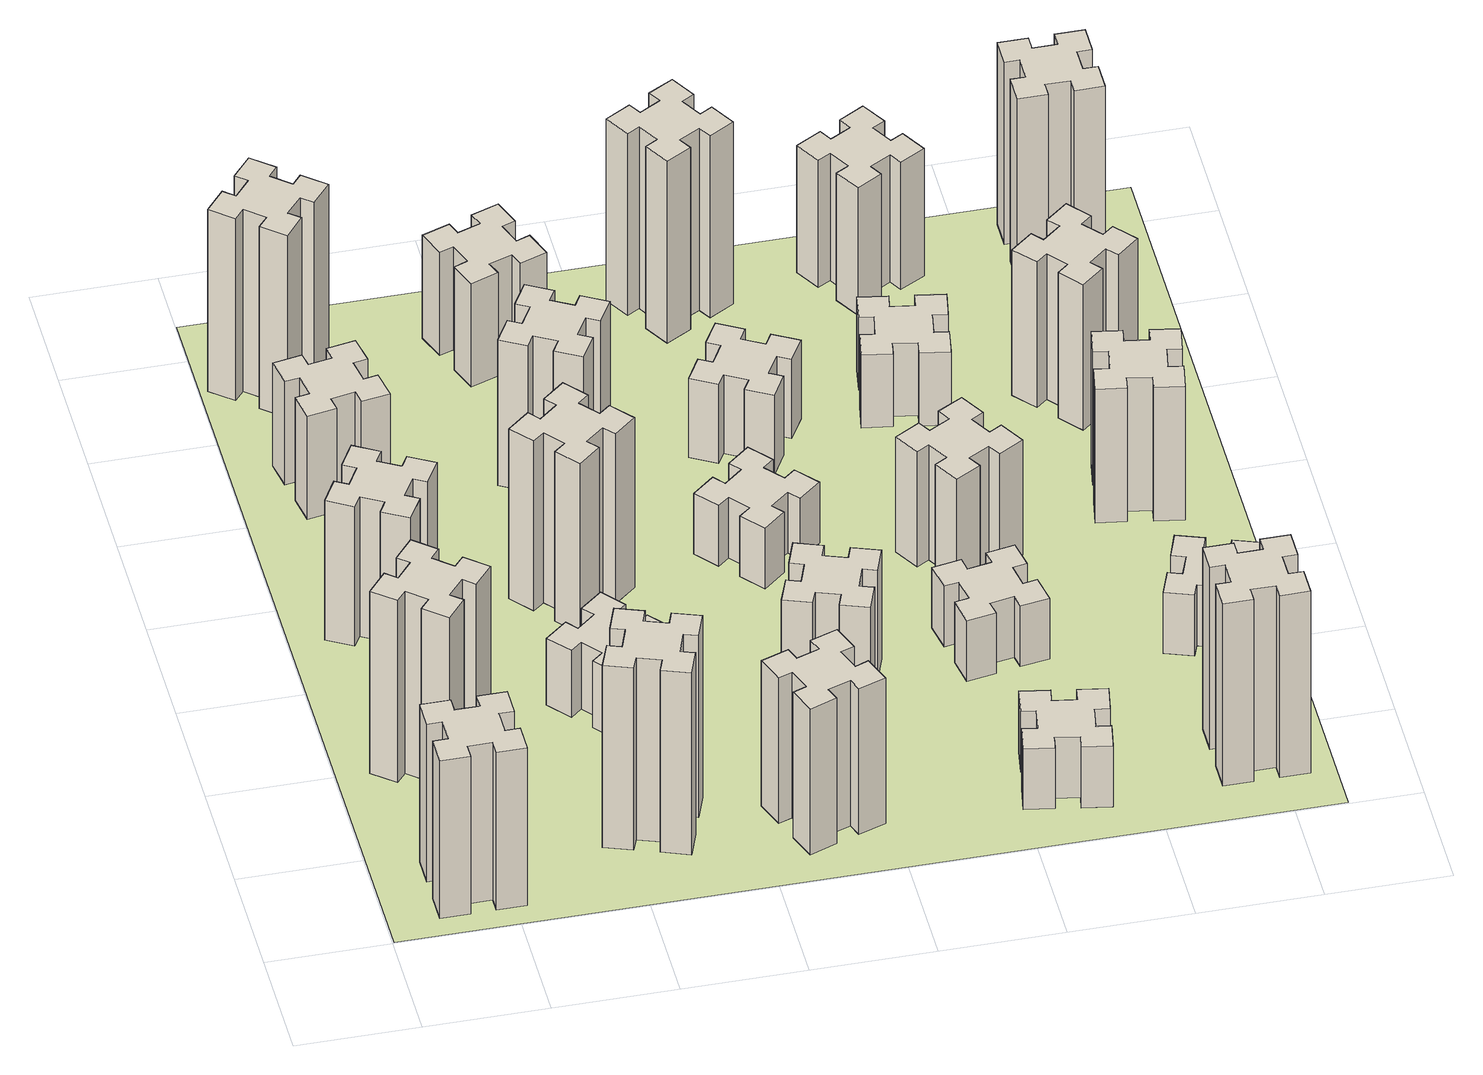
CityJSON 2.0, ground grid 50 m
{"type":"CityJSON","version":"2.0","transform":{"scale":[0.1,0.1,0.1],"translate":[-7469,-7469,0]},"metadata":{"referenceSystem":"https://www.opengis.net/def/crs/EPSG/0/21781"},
"CityObjects":{
"building1":{"type":"Building","attributes":{"class":"1000","function":"1000","usage":"1000","yearOfConstruction":2016,"roofType":"1000","measuredHeight":78,"storeysAboveGround":30,"storeysBelowGround":0},"geometry":[{"type":"Solid","lod":"1","boundaries":[[[[0,1,2,3,4,5,6,7,8,9,10,11,12,13,14,15,16,17,18,19]],[[17,16,20,21]],[[16,15,22,20]],[[15,14,23,22]],[[14,13,24,23]],[[13,12,25,24]],[[12,11,26,25]],[[11,10,27,26]],[[10,9,28,27]],[[9,8,29,28]],[[8,7,30,29]],[[7,6,31,30]],[[6,5,32,31]],[[5,4,33,32]],[[4,3,34,33]],[[3,2,35,34]],[[2,1,36,35]],[[1,0,37,36]],[[0,19,38,37]],[[19,18,39,38]],[[18,17,21,39]],[[24,25,26,27,28,29,30,31,32,33,34,35,36,37,38,39,21,20,22,23]]]]}]},
"building2":{"type":"Building","attributes":{"class":"1000","function":"1000","usage":"1000","yearOfConstruction":2016,"roofType":"1000","measuredHeight":90,"storeysAboveGround":30,"storeysBelowGround":0},"geometry":[{"type":"Solid","lod":"1","boundaries":[[[[40,41,42,43,44,45,46,47,48,49,50,51,52,53,54,55,56,57,58,59]],[[57,56,60,61]],[[56,55,62,60]],[[55,54,63,62]],[[54,53,64,63]],[[53,52,65,64]],[[52,51,66,65]],[[51,50,67,66]],[[50,49,68,67]],[[49,48,69,68]],[[48,47,70,69]],[[47,46,71,70]],[[46,45,72,71]],[[45,44,73,72]],[[44,43,74,73]],[[43,42,75,74]],[[42,41,76,75]],[[41,40,77,76]],[[40,59,78,77]],[[59,58,79,78]],[[58,57,61,79]],[[64,65,66,67,68,69,70,71,72,73,74,75,76,77,78,79,61,60,62,63]]]]}]},
"building3":{"type":"Building","attributes":{"class":"1000","function":"1000","usage":"1000","yearOfConstruction":2016,"roofType":"1000","measuredHeight":69,"storeysAboveGround":30,"storeysBelowGround":0},"geometry":[{"type":"Solid","lod":"1","boundaries":[[[[80,81,82,83,84,85,86,87,88,89,90,91,92,93,94,95,96,97,98,99]],[[97,96,100,101]],[[96,95,102,100]],[[95,94,103,102]],[[94,93,104,103]],[[93,92,105,104]],[[92,91,106,105]],[[91,90,107,106]],[[90,89,108,107]],[[89,88,109,108]],[[88,87,110,109]],[[87,86,111,110]],[[86,85,112,111]],[[85,84,113,112]],[[84,83,114,113]],[[83,82,115,114]],[[82,81,116,115]],[[81,80,117,116]],[[80,99,118,117]],[[99,98,119,118]],[[98,97,101,119]],[[104,105,106,107,108,109,110,111,112,113,114,115,116,117,118,119,101,100,102,103]]]]}]},
"building4":{"type":"Building","attributes":{"class":"1000","function":"1000","usage":"1000","yearOfConstruction":2016,"roofType":"1000","measuredHeight":51,"storeysAboveGround":30,"storeysBelowGround":0},"geometry":[{"type":"Solid","lod":"1","boundaries":[[[[120,121,122,123,124,125,126,127,128,129,130,131,132,133,134,135,136,137,138,139]],[[137,136,140,141]],[[136,135,142,140]],[[135,134,143,142]],[[134,133,144,143]],[[133,132,145,144]],[[132,131,146,145]],[[131,130,147,146]],[[130,129,148,147]],[[129,128,149,148]],[[128,127,150,149]],[[127,126,151,150]],[[126,125,152,151]],[[125,124,153,152]],[[124,123,154,153]],[[123,122,155,154]],[[122,121,156,155]],[[121,120,157,156]],[[120,139,158,157]],[[139,138,159,158]],[[138,137,141,159]],[[144,145,146,147,148,149,150,151,152,153,154,155,156,157,158,159,141,140,142,143]]]]}]},
"building5":{"type":"Building","attributes":{"class":"1000","function":"1000","usage":"1000","yearOfConstruction":2016,"roofType":"1000","measuredHeight":90,"storeysAboveGround":30,"storeysBelowGround":0},"geometry":[{"type":"Solid","lod":"1","boundaries":[[[[160,161,162,163,164,165,166,167,168,169,170,171,172,173,174,175,176,177,178,179]],[[177,176,180,181]],[[176,175,182,180]],[[175,174,183,182]],[[174,173,184,183]],[[173,172,185,184]],[[172,171,186,185]],[[171,170,187,186]],[[170,169,188,187]],[[169,168,189,188]],[[168,167,190,189]],[[167,166,191,190]],[[166,165,192,191]],[[165,164,193,192]],[[164,163,194,193]],[[163,162,195,194]],[[162,161,196,195]],[[161,160,197,196]],[[160,179,198,197]],[[179,178,199,198]],[[178,177,181,199]],[[184,185,186,187,188,189,190,191,192,193,194,195,196,197,198,199,181,180,182,183]]]]}]},
"building6":{"type":"Building","attributes":{"class":"1000","function":"1000","usage":"1000","yearOfConstruction":2016,"roofType":"1000","measuredHeight":90,"storeysAboveGround":30,"storeysBelowGround":0},"geometry":[{"type":"Solid","lod":"1","boundaries":[[[[200,201,202,203,204,205,206,207,208,209,210,211,212,213,214,215,216,217,218,219]],[[217,216,220,221]],[[216,215,222,220]],[[215,214,223,222]],[[214,213,224,223]],[[213,212,225,224]],[[212,211,226,225]],[[211,210,227,226]],[[210,209,228,227]],[[209,208,229,228]],[[208,207,230,229]],[[207,206,231,230]],[[206,205,232,231]],[[205,204,233,232]],[[204,203,234,233]],[[203,202,235,234]],[[202,201,236,235]],[[201,200,237,236]],[[200,219,238,237]],[[219,218,239,238]],[[218,217,221,239]],[[224,225,226,227,228,229,230,231,232,233,234,235,236,237,238,239,221,220,222,223]]]]}]},
"building7":{"type":"Building","attributes":{"class":"1000","function":"1000","usage":"1000","yearOfConstruction":2016,"roofType":"1000","measuredHeight":33,"storeysAboveGround":30,"storeysBelowGround":0},"geometry":[{"type":"Solid","lod":"1","boundaries":[[[[240,241,242,243,244,245,246,247,248,249,250,251,252,253,254,255,256,257,258,259]],[[257,256,260,261]],[[256,255,262,260]],[[255,254,263,262]],[[254,253,264,263]],[[253,252,265,264]],[[252,251,266,265]],[[251,250,267,266]],[[250,249,268,267]],[[249,248,269,268]],[[248,247,270,269]],[[247,246,271,270]],[[246,245,272,271]],[[245,244,273,272]],[[244,243,274,273]],[[243,242,275,274]],[[242,241,276,275]],[[241,240,277,276]],[[240,259,278,277]],[[259,258,279,278]],[[258,257,261,279]],[[264,265,266,267,268,269,270,271,272,273,274,275,276,277,278,279,261,260,262,263]]]]}]},
"building8":{"type":"Building","attributes":{"class":"1000","function":"1000","usage":"1000","yearOfConstruction":2016,"roofType":"1000","measuredHeight":84,"storeysAboveGround":30,"storeysBelowGround":0},"geometry":[{"type":"Solid","lod":"1","boundaries":[[[[280,281,282,283,284,285,286,287,288,289,290,291,292,293,294,295,296,297,298,299]],[[297,296,300,301]],[[296,295,302,300]],[[295,294,303,302]],[[294,293,304,303]],[[293,292,305,304]],[[292,291,306,305]],[[291,290,307,306]],[[290,289,308,307]],[[289,288,309,308]],[[288,287,310,309]],[[287,286,311,310]],[[286,285,312,311]],[[285,284,313,312]],[[284,283,314,313]],[[283,282,315,314]],[[282,281,316,315]],[[281,280,317,316]],[[280,299,318,317]],[[299,298,319,318]],[[298,297,301,319]],[[304,305,306,307,308,309,310,311,312,313,314,315,316,317,318,319,301,300,302,303]]]]}]},
"building9":{"type":"Building","attributes":{"class":"1000","function":"1000","usage":"1000","yearOfConstruction":2016,"roofType":"1000","measuredHeight":72,"storeysAboveGround":30,"storeysBelowGround":0},"geometry":[{"type":"Solid","lod":"1","boundaries":[[[[320,321,322,323,324,325,326,327,328,329,330,331,332,333,334,335,336,337,338,339]],[[337,336,340,341]],[[336,335,342,340]],[[335,334,343,342]],[[334,333,344,343]],[[333,332,345,344]],[[332,331,346,345]],[[331,330,347,346]],[[330,329,348,347]],[[329,328,349,348]],[[328,327,350,349]],[[327,326,351,350]],[[326,325,352,351]],[[325,324,353,352]],[[324,323,354,353]],[[323,322,355,354]],[[322,321,356,355]],[[321,320,357,356]],[[320,339,358,357]],[[339,338,359,358]],[[338,337,341,359]],[[344,345,346,347,348,349,350,351,352,353,354,355,356,357,358,359,341,340,342,343]]]]}]},
"building10":{"type":"Building","attributes":{"class":"1000","function":"1000","usage":"1000","yearOfConstruction":2016,"roofType":"1000","measuredHeight":72,"storeysAboveGround":30,"storeysBelowGround":0},"geometry":[{"type":"Solid","lod":"1","boundaries":[[[[360,361,362,363,364,365,366,367,368,369,370,371,372,373,374,375,376,377,378,379]],[[377,376,380,381]],[[376,375,382,380]],[[375,374,383,382]],[[374,373,384,383]],[[373,372,385,384]],[[372,371,386,385]],[[371,370,387,386]],[[370,369,388,387]],[[369,368,389,388]],[[368,367,390,389]],[[367,366,391,390]],[[366,365,392,391]],[[365,364,393,392]],[[364,363,394,393]],[[363,362,395,394]],[[362,361,396,395]],[[361,360,397,396]],[[360,379,398,397]],[[379,378,399,398]],[[378,377,381,399]],[[384,385,386,387,388,389,390,391,392,393,394,395,396,397,398,399,381,380,382,383]]]]}]},
"building11":{"type":"Building","attributes":{"class":"1000","function":"1000","usage":"1000","yearOfConstruction":2016,"roofType":"1000","measuredHeight":51,"storeysAboveGround":30,"storeysBelowGround":0},"geometry":[{"type":"Solid","lod":"1","boundaries":[[[[400,401,402,403,404,405,406,407,408,409,410,411,412,413,414,415,416,417,418,419]],[[417,416,420,421]],[[416,415,422,420]],[[415,414,423,422]],[[414,413,424,423]],[[413,412,425,424]],[[412,411,426,425]],[[411,410,427,426]],[[410,409,428,427]],[[409,408,429,428]],[[408,407,430,429]],[[407,406,431,430]],[[406,405,432,431]],[[405,404,433,432]],[[404,403,434,433]],[[403,402,435,434]],[[402,401,436,435]],[[401,400,437,436]],[[400,419,438,437]],[[419,418,439,438]],[[418,417,421,439]],[[424,425,426,427,428,429,430,431,432,433,434,435,436,437,438,439,421,420,422,423]]]]}]},
"building12":{"type":"Building","attributes":{"class":"1000","function":"1000","usage":"1000","yearOfConstruction":2016,"roofType":"1000","measuredHeight":54,"storeysAboveGround":30,"storeysBelowGround":0},"geometry":[{"type":"Solid","lod":"1","boundaries":[[[[440,441,442,443,444,445,446,447,448,449,450,451,452,453,454,455,456,457,458,459]],[[457,456,460,461]],[[456,455,462,460]],[[455,454,463,462]],[[454,453,464,463]],[[453,452,465,464]],[[452,451,466,465]],[[451,450,467,466]],[[450,449,468,467]],[[449,448,469,468]],[[448,447,470,469]],[[447,446,471,470]],[[446,445,472,471]],[[445,444,473,472]],[[444,443,474,473]],[[443,442,475,474]],[[442,441,476,475]],[[441,440,477,476]],[[440,459,478,477]],[[459,458,479,478]],[[458,457,461,479]],[[464,465,466,467,468,469,470,471,472,473,474,475,476,477,478,479,461,460,462,463]]]]}]},
"building13":{"type":"Building","attributes":{"class":"1000","function":"1000","usage":"1000","yearOfConstruction":2016,"roofType":"1000","measuredHeight":30,"storeysAboveGround":30,"storeysBelowGround":0},"geometry":[{"type":"Solid","lod":"1","boundaries":[[[[480,481,482,483,484,485,486,487,488,489,490,491,492,493,494,495,496,497,498,499]],[[497,496,500,501]],[[496,495,502,500]],[[495,494,503,502]],[[494,493,504,503]],[[493,492,505,504]],[[492,491,506,505]],[[491,490,507,506]],[[490,489,508,507]],[[489,488,509,508]],[[488,487,510,509]],[[487,486,511,510]],[[486,485,512,511]],[[485,484,513,512]],[[484,483,514,513]],[[483,482,515,514]],[[482,481,516,515]],[[481,480,517,516]],[[480,499,518,517]],[[499,498,519,518]],[[498,497,501,519]],[[504,505,506,507,508,509,510,511,512,513,514,515,516,517,518,519,501,500,502,503]]]]}]},
"building14":{"type":"Building","attributes":{"class":"1000","function":"1000","usage":"1000","yearOfConstruction":2016,"roofType":"1000","measuredHeight":39,"storeysAboveGround":30,"storeysBelowGround":0},"geometry":[{"type":"Solid","lod":"1","boundaries":[[[[520,521,522,523,524,525,526,527,528,529,530,531,532,533,534,535,536,537,538,539]],[[537,536,540,541]],[[536,535,542,540]],[[535,534,543,542]],[[534,533,544,543]],[[533,532,545,544]],[[532,531,546,545]],[[531,530,547,546]],[[530,529,548,547]],[[529,528,549,548]],[[528,527,550,549]],[[527,526,551,550]],[[526,525,552,551]],[[525,524,553,552]],[[524,523,554,553]],[[523,522,555,554]],[[522,521,556,555]],[[521,520,557,556]],[[520,539,558,557]],[[539,538,559,558]],[[538,537,541,559]],[[544,545,546,547,548,549,550,551,552,553,554,555,556,557,558,559,541,540,542,543]]]]}]},
"building15":{"type":"Building","attributes":{"class":"1000","function":"1000","usage":"1000","yearOfConstruction":2016,"roofType":"1000","measuredHeight":30,"storeysAboveGround":30,"storeysBelowGround":0},"geometry":[{"type":"Solid","lod":"1","boundaries":[[[[560,561,562,563,564,565,566,567,568,569,570,571,572,573,574,575,576,577,578,579]],[[577,576,580,581]],[[576,575,582,580]],[[575,574,583,582]],[[574,573,584,583]],[[573,572,585,584]],[[572,571,586,585]],[[571,570,587,586]],[[570,569,588,587]],[[569,568,589,588]],[[568,567,590,589]],[[567,566,591,590]],[[566,565,592,591]],[[565,564,593,592]],[[564,563,594,593]],[[563,562,595,594]],[[562,561,596,595]],[[561,560,597,596]],[[560,579,598,597]],[[579,578,599,598]],[[578,577,581,599]],[[584,585,586,587,588,589,590,591,592,593,594,595,596,597,598,599,581,580,582,583]]]]}]},
"building16":{"type":"Building","attributes":{"class":"1000","function":"1000","usage":"1000","yearOfConstruction":2016,"roofType":"1000","measuredHeight":90,"storeysAboveGround":30,"storeysBelowGround":0},"geometry":[{"type":"Solid","lod":"1","boundaries":[[[[600,601,602,603,604,605,606,607,608,609,610,611,612,613,614,615,616,617,618,619]],[[617,616,620,621]],[[616,615,622,620]],[[615,614,623,622]],[[614,613,624,623]],[[613,612,625,624]],[[612,611,626,625]],[[611,610,627,626]],[[610,609,628,627]],[[609,608,629,628]],[[608,607,630,629]],[[607,606,631,630]],[[606,605,632,631]],[[605,604,633,632]],[[604,603,634,633]],[[603,602,635,634]],[[602,601,636,635]],[[601,600,637,636]],[[600,619,638,637]],[[619,618,639,638]],[[618,617,621,639]],[[624,625,626,627,628,629,630,631,632,633,634,635,636,637,638,639,621,620,622,623]]]]}]},
"building17":{"type":"Building","attributes":{"class":"1000","function":"1000","usage":"1000","yearOfConstruction":2016,"roofType":"1000","measuredHeight":30,"storeysAboveGround":30,"storeysBelowGround":0},"geometry":[{"type":"Solid","lod":"1","boundaries":[[[[640,641,642,643,644,645,646,647,648,649,650,651,652,653,654,655,656,657,658,659]],[[657,656,660,661]],[[656,655,662,660]],[[655,654,663,662]],[[654,653,664,663]],[[653,652,665,664]],[[652,651,666,665]],[[651,650,667,666]],[[650,649,668,667]],[[649,648,669,668]],[[648,647,670,669]],[[647,646,671,670]],[[646,645,672,671]],[[645,644,673,672]],[[644,643,674,673]],[[643,642,675,674]],[[642,641,676,675]],[[641,640,677,676]],[[640,659,678,677]],[[659,658,679,678]],[[658,657,661,679]],[[664,665,666,667,668,669,670,671,672,673,674,675,676,677,678,679,661,660,662,663]]]]}]},
"building18":{"type":"Building","attributes":{"class":"1000","function":"1000","usage":"1000","yearOfConstruction":2016,"roofType":"1000","measuredHeight":57,"storeysAboveGround":30,"storeysBelowGround":0},"geometry":[{"type":"Solid","lod":"1","boundaries":[[[[680,681,682,683,684,685,686,687,688,689,690,691,692,693,694,695,696,697,698,699]],[[697,696,700,701]],[[696,695,702,700]],[[695,694,703,702]],[[694,693,704,703]],[[693,692,705,704]],[[692,691,706,705]],[[691,690,707,706]],[[690,689,708,707]],[[689,688,709,708]],[[688,687,710,709]],[[687,686,711,710]],[[686,685,712,711]],[[685,684,713,712]],[[684,683,714,713]],[[683,682,715,714]],[[682,681,716,715]],[[681,680,717,716]],[[680,699,718,717]],[[699,698,719,718]],[[698,697,701,719]],[[704,705,706,707,708,709,710,711,712,713,714,715,716,717,718,719,701,700,702,703]]]]}]},
"building19":{"type":"Building","attributes":{"class":"1000","function":"1000","usage":"1000","yearOfConstruction":2016,"roofType":"1000","measuredHeight":36,"storeysAboveGround":30,"storeysBelowGround":0},"geometry":[{"type":"Solid","lod":"1","boundaries":[[[[720,721,722,723,724,725,726,727,728,729,730,731,732,733,734,735,736,737,738,739]],[[737,736,740,741]],[[736,735,742,740]],[[735,734,743,742]],[[734,733,744,743]],[[733,732,745,744]],[[732,731,746,745]],[[731,730,747,746]],[[730,729,748,747]],[[729,728,749,748]],[[728,727,750,749]],[[727,726,751,750]],[[726,725,752,751]],[[725,724,753,752]],[[724,723,754,753]],[[723,722,755,754]],[[722,721,756,755]],[[721,720,757,756]],[[720,739,758,757]],[[739,738,759,758]],[[738,737,741,759]],[[744,745,746,747,748,749,750,751,752,753,754,755,756,757,758,759,741,740,742,743]]]]}]},
"building20":{"type":"Building","attributes":{"class":"1000","function":"1000","usage":"1000","yearOfConstruction":2016,"roofType":"1000","measuredHeight":90,"storeysAboveGround":30,"storeysBelowGround":0},"geometry":[{"type":"Solid","lod":"1","boundaries":[[[[760,761,762,763,764,765,766,767,768,769,770,771,772,773,774,775,776,777,778,779]],[[777,776,780,781]],[[776,775,782,780]],[[775,774,783,782]],[[774,773,784,783]],[[773,772,785,784]],[[772,771,786,785]],[[771,770,787,786]],[[770,769,788,787]],[[769,768,789,788]],[[768,767,790,789]],[[767,766,791,790]],[[766,765,792,791]],[[765,764,793,792]],[[764,763,794,793]],[[763,762,795,794]],[[762,761,796,795]],[[761,760,797,796]],[[760,779,798,797]],[[779,778,799,798]],[[778,777,781,799]],[[784,785,786,787,788,789,790,791,792,793,794,795,796,797,798,799,781,780,782,783]]]]}]},
"building21":{"type":"Building","attributes":{"class":"1000","function":"1000","usage":"1000","yearOfConstruction":2016,"roofType":"1000","measuredHeight":63,"storeysAboveGround":30,"storeysBelowGround":0},"geometry":[{"type":"Solid","lod":"1","boundaries":[[[[800,801,802,803,804,805,806,807,808,809,810,811,812,813,814,815,816,817,818,819]],[[817,816,820,821]],[[816,815,822,820]],[[815,814,823,822]],[[814,813,824,823]],[[813,812,825,824]],[[812,811,826,825]],[[811,810,827,826]],[[810,809,828,827]],[[809,808,829,828]],[[808,807,830,829]],[[807,806,831,830]],[[806,805,832,831]],[[805,804,833,832]],[[804,803,834,833]],[[803,802,835,834]],[[802,801,836,835]],[[801,800,837,836]],[[800,819,838,837]],[[819,818,839,838]],[[818,817,821,839]],[[824,825,826,827,828,829,830,831,832,833,834,835,836,837,838,839,821,820,822,823]]]]}]},
"building22":{"type":"Building","attributes":{"class":"1000","function":"1000","usage":"1000","yearOfConstruction":2016,"roofType":"1000","measuredHeight":30,"storeysAboveGround":30,"storeysBelowGround":0},"geometry":[{"type":"Solid","lod":"1","boundaries":[[[[840,841,842,843,844,845,846,847,848,849,850,851,852,853,854,855,856,857,858,859]],[[857,856,860,861]],[[856,855,862,860]],[[855,854,863,862]],[[854,853,864,863]],[[853,852,865,864]],[[852,851,866,865]],[[851,850,867,866]],[[850,849,868,867]],[[849,848,869,868]],[[848,847,870,869]],[[847,846,871,870]],[[846,845,872,871]],[[845,844,873,872]],[[844,843,874,873]],[[843,842,875,874]],[[842,841,876,875]],[[841,840,877,876]],[[840,859,878,877]],[[859,858,879,878]],[[858,857,861,879]],[[864,865,866,867,868,869,870,871,872,873,874,875,876,877,878,879,861,860,862,863]]]]}]},
"building23":{"type":"Building","attributes":{"class":"1000","function":"1000","usage":"1000","yearOfConstruction":2016,"roofType":"1000","measuredHeight":66,"storeysAboveGround":30,"storeysBelowGround":0},"geometry":[{"type":"Solid","lod":"1","boundaries":[[[[880,881,882,883,884,885,886,887,888,889,890,891,892,893,894,895,896,897,898,899]],[[897,896,900,901]],[[896,895,902,900]],[[895,894,903,902]],[[894,893,904,903]],[[893,892,905,904]],[[892,891,906,905]],[[891,890,907,906]],[[890,889,908,907]],[[889,888,909,908]],[[888,887,910,909]],[[887,886,911,910]],[[886,885,912,911]],[[885,884,913,912]],[[884,883,914,913]],[[883,882,915,914]],[[882,881,916,915]],[[881,880,917,916]],[[880,899,918,917]],[[899,898,919,918]],[[898,897,901,919]],[[904,905,906,907,908,909,910,911,912,913,914,915,916,917,918,919,901,900,902,903]]]]}]},
"building24":{"type":"Building","attributes":{"class":"1000","function":"1000","usage":"1000","yearOfConstruction":2016,"roofType":"1000","measuredHeight":72,"storeysAboveGround":30,"storeysBelowGround":0},"geometry":[{"type":"Solid","lod":"1","boundaries":[[[[920,921,922,923,924,925,926,927,928,929,930,931,932,933,934,935,936,937,938,939]],[[937,936,940,941]],[[936,935,942,940]],[[935,934,943,942]],[[934,933,944,943]],[[933,932,945,944]],[[932,931,946,945]],[[931,930,947,946]],[[930,929,948,947]],[[929,928,949,948]],[[928,927,950,949]],[[927,926,951,950]],[[926,925,952,951]],[[925,924,953,952]],[[924,923,954,953]],[[923,922,955,954]],[[922,921,956,955]],[[921,920,957,956]],[[920,939,958,957]],[[939,938,959,958]],[[938,937,941,959]],[[944,945,946,947,948,949,950,951,952,953,954,955,956,957,958,959,941,940,942,943]]]]}]},
"building25":{"type":"Building","attributes":{"class":"1000","function":"1000","usage":"1000","yearOfConstruction":2016,"roofType":"1000","measuredHeight":90,"storeysAboveGround":30,"storeysBelowGround":0},"geometry":[{"type":"Solid","lod":"1","boundaries":[[[[960,961,962,963,964,965,966,967,968,969,970,971,972,973,974,975,976,977,978,979]],[[977,976,980,981]],[[976,975,982,980]],[[975,974,983,982]],[[974,973,984,983]],[[973,972,985,984]],[[972,971,986,985]],[[971,970,987,986]],[[970,969,988,987]],[[969,968,989,988]],[[968,967,990,989]],[[967,966,991,990]],[[966,965,992,991]],[[965,964,993,992]],[[964,963,994,993]],[[963,962,995,994]],[[962,961,996,995]],[[961,960,997,996]],[[960,979,998,997]],[[979,978,999,998]],[[978,977,981,999]],[[984,985,986,987,988,989,990,991,992,993,994,995,996,997,998,999,981,980,982,983]]]]}]},
"landuse1":{"type":"LandUse","attributes":{"name":"plot1","function":"1010"},"geometry":[{"type":"MultiSurface","lod":"1","boundaries":[[[1000,1001,1002,1003]]]}]}
},
"vertices":[
[265,325,0],[265,225,0],[205,225,0],[205,105,0],[325,105,0],[325,165,0],[425,165,0],[425,105,0],[545,105,0],[545,225,0],[485,225,0],[485,325,0],[545,325,0],[545,445,0],[425,445,0],[425,385,0],[325,385,0],[325,445,0],[205,445,0],[205,325,0],[325,385,780],[325,445,780],[425,385,780],[425,445,780],[545,445,780],[545,325,780],[485,325,780],[485,225,780],[545,225,780],[545,105,780],[425,105,780],[425,165,780],[325,165,780],[325,105,780],[205,105,780],[205,225,780],[265,225,780],[265,325,780],[205,325,780],[205,445,780],
[484,1067,0],[408,1132,0],[446,1178,0],[354,1255,0],[277,1163,0],[323,1124,0],[259,1048,0],[213,1086,0],[136,994,0],[228,917,0],[266,963,0],[343,899,0],[304,853,0],[396,776,0],[473,868,0],[427,906,0],[492,983,0],[538,944,0],[615,1036,0],[523,1113,0],[492,983,900],[538,944,900],[427,906,900],[473,868,900],[396,776,900],[304,853,900],[343,899,900],[266,963,900],[228,917,900],[136,994,900],[213,1086,900],[259,1048,900],[323,1124,900],[277,1163,900],[354,1255,900],[446,1178,900],[408,1132,900],[484,1067,900],[523,1113,900],[615,1036,900],
[474,1926,0],[387,1976,0],[417,2028,0],[313,2088,0],[253,1984,0],[305,1954,0],[255,1867,0],[203,1897,0],[143,1793,0],[247,1733,0],[277,1785,0],[364,1735,0],[334,1683,0],[438,1623,0],[498,1727,0],[446,1757,0],[496,1844,0],[548,1814,0],[608,1918,0],[504,1978,0],[496,1844,690],[548,1814,690],[446,1757,690],[498,1727,690],[438,1623,690],[334,1683,690],[364,1735,690],[277,1785,690],[247,1733,690],[143,1793,690],[203,1897,690],[255,1867,690],[305,1954,690],[253,1984,690],[313,2088,690],[417,2028,690],[387,1976,690],[474,1926,690],[504,1978,690],[608,1918,690],
[405,2812,0],[307,2795,0],[297,2854,0],[178,2833,0],[199,2715,0],[258,2725,0],[276,2627,0],[217,2617,0],[237,2498,0],[356,2519,0],[345,2578,0],[444,2596,0],[454,2537,0],[572,2557,0],[551,2676,0],[492,2665,0],[475,2764,0],[534,2774,0],[513,2892,0],[395,2871,0],[475,2764,510],[534,2774,510],[492,2665,510],[551,2676,510],[572,2557,510],[454,2537,510],[444,2596,510],[345,2578,510],[356,2519,510],[237,2498,510],[217,2617,510],[276,2627,510],[258,2725,510],[199,2715,510],[178,2833,510],[297,2854,510],[307,2795,510],[405,2812,510],[395,2871,510],[513,2892,510],
[1029,560,0],[995,466,0],[939,487,0],[897,374,0],[1010,333,0],[1031,389,0],[1125,355,0],[1104,299,0],[1217,257,0],[1258,370,0],[1202,391,0],[1236,485,0],[1292,464,0],[1333,577,0],[1220,618,0],[1200,562,0],[1106,596,0],[1127,652,0],[1014,693,0],[973,580,0],[1106,596,900],[1127,652,900],[1200,562,900],[1220,618,900],[1333,577,900],[1292,464,900],[1236,485,900],[1202,391,900],[1258,370,900],[1217,257,900],[1104,299,900],[1125,355,900],[1031,389,900],[1010,333,900],[897,374,900],[939,487,900],[995,466,900],[1029,560,900],[973,580,900],[1014,693,900],
[384,3387,0],[308,3452,0],[346,3498,0],[254,3575,0],[177,3483,0],[223,3444,0],[159,3368,0],[113,3406,0],[36,3314,0],[128,3237,0],[166,3283,0],[243,3219,0],[204,3173,0],[296,3096,0],[373,3188,0],[327,3226,0],[392,3303,0],[438,3264,0],[515,3356,0],[423,3433,0],[392,3303,900],[438,3264,900],[327,3226,900],[373,3188,900],[296,3096,900],[204,3173,900],[243,3219,900],[166,3283,900],[128,3237,900],[36,3314,900],[113,3406,900],[159,3368,900],[223,3444,900],[177,3483,900],[254,3575,900],[346,3498,900],[308,3452,900],[384,3387,900],[423,3433,900],[515,3356,900],
[1083,1332,0],[1006,1267,0],[968,1313,0],[876,1236,0],[953,1144,0],[999,1183,0],[1063,1106,0],[1017,1068,0],[1094,976,0],[1186,1053,0],[1148,1099,0],[1224,1163,0],[1263,1117,0],[1355,1194,0],[1278,1286,0],[1232,1248,0],[1167,1324,0],[1213,1363,0],[1136,1455,0],[1044,1378,0],[1167,1324,330],[1213,1363,330],[1232,1248,330],[1278,1286,330],[1355,1194,330],[1263,1117,330],[1224,1163,330],[1148,1099,330],[1186,1053,330],[1094,976,330],[1017,1068,330],[1063,1106,330],[999,1183,330],[953,1144,330],[876,1236,330],[968,1313,330],[1006,1267,330],[1083,1332,330],[1044,1378,330],[1136,1455,330],
[1083,1972,0],[1006,1907,0],[968,1953,0],[876,1876,0],[953,1784,0],[999,1823,0],[1063,1746,0],[1017,1708,0],[1094,1616,0],[1186,1693,0],[1148,1739,0],[1224,1803,0],[1263,1757,0],[1355,1834,0],[1278,1926,0],[1232,1888,0],[1167,1964,0],[1213,2003,0],[1136,2095,0],[1044,2018,0],[1167,1964,840],[1213,2003,840],[1232,1888,840],[1278,1926,840],[1355,1834,840],[1263,1757,840],[1224,1803,840],[1148,1739,840],[1186,1693,840],[1094,1616,840],[1017,1708,840],[1063,1746,840],[999,1823,840],[953,1784,840],[876,1876,840],[968,1953,840],[1006,1907,840],[1083,1972,840],[1044,2018,840],[1136,2095,840],
[1765,496,0],[1671,462,0],[1650,518,0],[1537,477,0],[1579,364,0],[1635,385,0],[1669,291,0],[1613,270,0],[1654,157,0],[1767,199,0],[1746,255,0],[1840,289,0],[1860,233,0],[1973,274,0],[1932,387,0],[1876,366,0],[1842,460,0],[1898,480,0],[1857,593,0],[1744,552,0],[1842,460,720],[1898,480,720],[1876,366,720],[1932,387,720],[1973,274,720],[1860,233,720],[1840,289,720],[1746,255,720],[1767,199,720],[1654,157,720],[1613,270,720],[1669,291,720],[1635,385,720],[1579,364,720],[1537,477,720],[1650,518,720],[1671,462,720],[1765,496,720],[1744,552,720],[1857,593,720],
[1314,2666,0],[1227,2716,0],[1257,2768,0],[1153,2828,0],[1093,2724,0],[1145,2694,0],[1095,2607,0],[1043,2637,0],[983,2533,0],[1087,2473,0],[1117,2525,0],[1204,2475,0],[1174,2423,0],[1278,2363,0],[1338,2467,0],[1286,2497,0],[1336,2584,0],[1388,2554,0],[1448,2658,0],[1344,2718,0],[1336,2584,720],[1388,2554,720],[1286,2497,720],[1338,2467,720],[1278,2363,720],[1174,2423,720],[1204,2475,720],[1117,2525,720],[1087,2473,720],[983,2533,720],[1043,2637,720],[1095,2607,720],[1145,2694,720],[1093,2724,720],[1153,2828,720],[1257,2768,720],[1227,2716,720],[1314,2666,720],[1344,2718,720],[1448,2658,720],
[1125,3456,0],[1031,3422,0],[1010,3478,0],[897,3437,0],[939,3324,0],[995,3345,0],[1029,3251,0],[973,3230,0],[1014,3117,0],[1127,3159,0],[1106,3215,0],[1200,3249,0],[1220,3193,0],[1333,3234,0],[1292,3347,0],[1236,3326,0],[1202,3420,0],[1258,3440,0],[1217,3553,0],[1104,3512,0],[1202,3420,510],[1258,3440,510],[1236,3326,510],[1292,3347,510],[1333,3234,510],[1220,3193,510],[1200,3249,510],[1106,3215,510],[1127,3159,510],[1014,3117,510],[973,3230,510],[1029,3251,510],[995,3345,510],[939,3324,510],[897,3437,510],[1010,3478,510],[1031,3422,510],[1125,3456,510],[1104,3512,510],[1217,3553,510],
[2040,1202,0],[1946,1236,0],[1967,1292,0],[1854,1333,0],[1813,1220,0],[1869,1200,0],[1835,1106,0],[1779,1127,0],[1737,1014,0],[1850,973,0],[1871,1029,0],[1965,995,0],[1944,939,0],[2057,897,0],[2098,1010,0],[2042,1031,0],[2076,1125,0],[2132,1104,0],[2173,1217,0],[2060,1258,0],[2076,1125,540],[2132,1104,540],[2042,1031,540],[2098,1010,540],[2057,897,540],[1944,939,540],[1965,995,540],[1871,1029,540],[1850,973,540],[1737,1014,540],[1779,1127,540],[1835,1106,540],[1869,1200,540],[1813,1220,540],[1854,1333,540],[1967,1292,540],[1946,1236,540],[2040,1202,540],[2060,1258,540],[2173,1217,540],
[1972,1988,0],[1907,2064,0],[1953,2103,0],[1876,2195,0],[1784,2118,0],[1823,2072,0],[1746,2007,0],[1708,2053,0],[1616,1976,0],[1693,1884,0],[1739,1923,0],[1803,1846,0],[1757,1808,0],[1834,1716,0],[1926,1793,0],[1888,1839,0],[1964,1903,0],[2003,1857,0],[2095,1934,0],[2018,2026,0],[1964,1903,300],[2003,1857,300],[1888,1839,300],[1926,1793,300],[1834,1716,300],[1757,1808,300],[1803,1846,300],[1739,1923,300],[1693,1884,300],[1616,1976,300],[1708,2053,300],[1746,2007,300],[1823,2072,300],[1784,2118,300],[1876,2195,300],[1953,2103,300],[1907,2064,300],[1972,1988,300],[2018,2026,300],[2095,1934,300],
[2026,2497,0],[2076,2584,0],[2128,2554,0],[2188,2658,0],[2084,2718,0],[2054,2666,0],[1967,2716,0],[1997,2768,0],[1893,2828,0],[1833,2724,0],[1885,2694,0],[1835,2607,0],[1783,2637,0],[1723,2533,0],[1827,2473,0],[1857,2525,0],[1944,2475,0],[1914,2423,0],[2018,2363,0],[2078,2467,0],[1944,2475,390],[1914,2423,390],[1857,2525,390],[1827,2473,390],[1723,2533,390],[1783,2637,390],[1835,2607,390],[1885,2694,390],[1833,2724,390],[1893,2828,390],[1997,2768,390],[1967,2716,390],[2054,2666,390],[2084,2718,390],[2188,2658,390],[2128,2554,390],[2076,2584,390],[2026,2497,390],[2078,2467,390],[2018,2363,390],
[2596,444,0],[2578,345,0],[2519,356,0],[2498,237,0],[2617,217,0],[2627,276,0],[2725,258,0],[2715,199,0],[2833,178,0],[2854,297,0],[2795,307,0],[2812,405,0],[2871,395,0],[2892,513,0],[2774,534,0],[2764,475,0],[2665,492,0],[2676,551,0],[2557,572,0],[2537,454,0],[2665,492,300],[2676,551,300],[2764,475,300],[2774,534,300],[2892,513,300],[2871,395,300],[2812,405,300],[2795,307,300],[2854,297,300],[2833,178,300],[2715,199,300],[2725,258,300],[2627,276,300],[2617,217,300],[2498,237,300],[2519,356,300],[2578,345,300],[2596,444,300],[2537,454,300],[2557,572,300],
[1844,3556,0],[1757,3506,0],[1727,3558,0],[1623,3498,0],[1683,3394,0],[1735,3424,0],[1785,3337,0],[1733,3307,0],[1793,3203,0],[1897,3263,0],[1867,3315,0],[1954,3365,0],[1984,3313,0],[2088,3373,0],[2028,3477,0],[1976,3447,0],[1926,3534,0],[1978,3564,0],[1918,3668,0],[1814,3608,0],[1926,3534,900],[1978,3564,900],[1976,3447,900],[2028,3477,900],[2088,3373,900],[1984,3313,900],[1954,3365,900],[1867,3315,900],[1897,3263,900],[1793,3203,900],[1733,3307,900],[1785,3337,900],[1735,3424,900],[1683,3394,900],[1623,3498,900],[1727,3558,900],[1757,3506,900],[1844,3556,900],[1814,3608,900],[1918,3668,900],
[2478,1245,0],[2496,1147,0],[2437,1137,0],[2457,1018,0],[2576,1039,0],[2565,1098,0],[2664,1116,0],[2674,1057,0],[2792,1077,0],[2771,1196,0],[2712,1185,0],[2695,1284,0],[2754,1294,0],[2733,1412,0],[2615,1391,0],[2625,1332,0],[2527,1315,0],[2517,1374,0],[2398,1353,0],[2419,1235,0],[2527,1315,300],[2517,1374,300],[2625,1332,300],[2615,1391,300],[2733,1412,300],[2754,1294,300],[2695,1284,300],[2712,1185,300],[2771,1196,300],[2792,1077,300],[2674,1057,300],[2664,1116,300],[2565,1098,300],[2576,1039,300],[2457,1018,300],[2437,1137,300],[2496,1147,300],[2478,1245,300],[2419,1235,300],[2398,1353,300],
[2475,1744,0],[2525,1657,0],[2473,1627,0],[2533,1523,0],[2637,1583,0],[2607,1635,0],[2694,1685,0],[2724,1633,0],[2828,1693,0],[2768,1797,0],[2716,1767,0],[2666,1854,0],[2718,1884,0],[2658,1988,0],[2554,1928,0],[2584,1876,0],[2497,1826,0],[2467,1878,0],[2363,1818,0],[2423,1714,0],[2497,1826,570],[2467,1878,570],[2584,1876,570],[2554,1928,570],[2658,1988,570],[2718,1884,570],[2666,1854,570],[2716,1767,570],[2768,1797,570],[2828,1693,570],[2724,1633,570],[2694,1685,570],[2607,1635,570],[2637,1583,570],[2533,1523,570],[2473,1627,570],[2525,1657,570],[2475,1744,570],[2423,1714,570],[2363,1818,570],
[2664,2795,0],[2565,2812,0],[2576,2871,0],[2457,2892,0],[2437,2774,0],[2496,2764,0],[2478,2665,0],[2419,2676,0],[2398,2557,0],[2517,2537,0],[2527,2596,0],[2625,2578,0],[2615,2519,0],[2733,2498,0],[2754,2617,0],[2695,2627,0],[2712,2725,0],[2771,2715,0],[2792,2833,0],[2674,2854,0],[2712,2725,360],[2771,2715,360],[2695,2627,360],[2754,2617,360],[2733,2498,360],[2615,2519,360],[2625,2578,360],[2527,2596,360],[2517,2537,360],[2398,2557,360],[2419,2676,360],[2478,2665,360],[2496,2764,360],[2437,2774,360],[2457,2892,360],[2576,2871,360],[2565,2812,360],[2664,2795,360],[2674,2854,360],[2792,2833,360],
[3325,425,0],[3325,325,0],[3265,325,0],[3265,205,0],[3385,205,0],[3385,265,0],[3485,265,0],[3485,205,0],[3605,205,0],[3605,325,0],[3545,325,0],[3545,425,0],[3605,425,0],[3605,545,0],[3485,545,0],[3485,485,0],[3385,485,0],[3385,545,0],[3265,545,0],[3265,425,0],[3385,485,900],[3385,545,900],[3485,485,900],[3485,545,900],[3605,545,900],[3605,425,900],[3545,425,900],[3545,325,900],[3605,325,900],[3605,205,900],[3485,205,900],[3485,265,900],[3385,265,900],[3385,205,900],[3265,205,900],[3265,325,900],[3325,325,900],[3325,425,900],[3265,425,900],[3265,545,900],
[2716,3447,0],[2666,3534,0],[2718,3564,0],[2658,3668,0],[2554,3608,0],[2584,3556,0],[2497,3506,0],[2467,3558,0],[2363,3498,0],[2423,3394,0],[2475,3424,0],[2525,3337,0],[2473,3307,0],[2533,3203,0],[2637,3263,0],[2607,3315,0],[2694,3365,0],[2724,3313,0],[2828,3373,0],[2768,3477,0],[2694,3365,630],[2724,3313,630],[2607,3315,630],[2637,3263,630],[2533,3203,630],[2473,3307,630],[2525,3337,630],[2475,3424,630],[2423,3394,630],[2363,3498,630],[2467,3558,630],[2497,3506,630],[2584,3556,630],[2554,3608,630],[2658,3668,630],[2718,3564,630],[2666,3534,630],[2716,3447,630],[2768,3477,630],[2828,3373,630],
[3351,1029,0],[3445,995,0],[3424,939,0],[3537,897,0],[3578,1010,0],[3522,1031,0],[3556,1125,0],[3612,1104,0],[3653,1217,0],[3540,1258,0],[3520,1202,0],[3426,1236,0],[3447,1292,0],[3334,1333,0],[3293,1220,0],[3349,1200,0],[3315,1106,0],[3259,1127,0],[3217,1014,0],[3330,973,0],[3315,1106,300],[3259,1127,300],[3349,1200,300],[3293,1220,300],[3334,1333,300],[3447,1292,300],[3426,1236,300],[3520,1202,300],[3540,1258,300],[3653,1217,300],[3612,1104,300],[3556,1125,300],[3522,1031,300],[3578,1010,300],[3537,897,300],[3424,939,300],[3445,995,300],[3351,1029,300],[3330,973,300],[3217,1014,300],
[3267,1856,0],[3365,1838,0],[3355,1779,0],[3473,1758,0],[3494,1877,0],[3435,1887,0],[3452,1985,0],[3511,1975,0],[3532,2093,0],[3414,2114,0],[3404,2055,0],[3305,2072,0],[3316,2131,0],[3197,2152,0],[3177,2034,0],[3236,2024,0],[3218,1925,0],[3159,1936,0],[3138,1817,0],[3257,1797,0],[3218,1925,660],[3159,1936,660],[3236,2024,660],[3177,2034,660],[3197,2152,660],[3316,2131,660],[3305,2072,660],[3404,2055,660],[3414,2114,660],[3532,2093,660],[3511,1975,660],[3452,1985,660],[3435,1887,660],[3494,1877,660],[3473,1758,660],[3355,1779,660],[3365,1838,660],[3267,1856,660],[3257,1797,660],[3138,1817,660],
[3119,2563,0],[3183,2486,0],[3137,2448,0],[3214,2356,0],[3306,2433,0],[3268,2479,0],[3344,2543,0],[3383,2497,0],[3475,2574,0],[3398,2666,0],[3352,2628,0],[3287,2704,0],[3333,2743,0],[3256,2835,0],[3164,2758,0],[3203,2712,0],[3126,2647,0],[3088,2693,0],[2996,2616,0],[3073,2524,0],[3126,2647,720],[3088,2693,720],[3203,2712,720],[3164,2758,720],[3256,2835,720],[3333,2743,720],[3287,2704,720],[3352,2628,720],[3398,2666,720],[3475,2574,720],[3383,2497,720],[3344,2543,720],[3268,2479,720],[3306,2433,720],[3214,2356,720],[3137,2448,720],[3183,2486,720],[3119,2563,720],[3073,2524,720],[2996,2616,720],
[3285,3325,0],[3385,3325,0],[3385,3265,0],[3505,3265,0],[3505,3385,0],[3445,3385,0],[3445,3485,0],[3505,3485,0],[3505,3605,0],[3385,3605,0],[3385,3545,0],[3285,3545,0],[3285,3605,0],[3165,3605,0],[3165,3485,0],[3225,3485,0],[3225,3385,0],[3165,3385,0],[3165,3265,0],[3285,3265,0],[3225,3385,900],[3165,3385,900],[3225,3485,900],[3165,3485,900],[3165,3605,900],[3285,3605,900],[3285,3545,900],[3385,3545,900],[3385,3605,900],[3505,3605,900],[3505,3485,900],[3445,3485,900],[3445,3385,900],[3505,3385,900],[3505,3265,900],[3385,3265,900],[3385,3325,900],[3285,3325,900],[3285,3265,900],[3165,3265,900],
[5,3705,0],[3705,3705,0],[3705,5,0],[5,5,0]
]}
